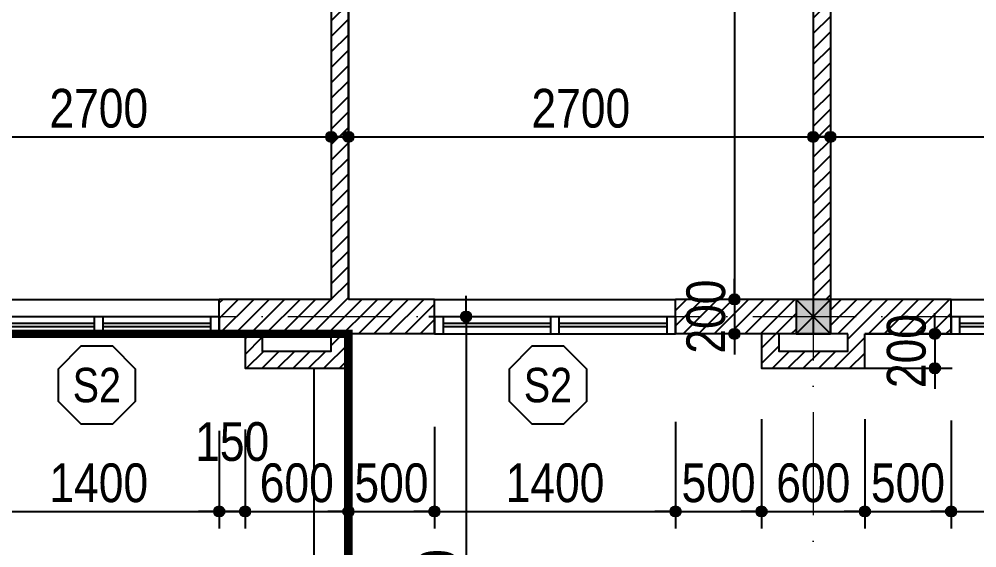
# Model space of a CAD drawing. Extents: x -1107188 to -523840, y 39692 to 514392.
# Drawn here: x -1081232 to -1075670, y 471433 to 474504 of the extents above; entities that cross this region are included whole.
import ezdxf
from ezdxf.enums import TextEntityAlignment as Align

# ---------------------------------------------------------------- set-up
doc = ezdxf.new("R2010")
doc.units = 0
doc.linetypes.add('ACAD_ISO10W100', pattern=[18, 12, -3, 0, -3])
doc.layers.get('0').update_dxf_attribs({"color": 255, "linetype": 'CONTINUOUS'})
doc.layers.get('DEFPOINTS').update_dxf_attribs({"linetype": 'CONTINUOUS'})
for name, color, linetype in [('009', 251, 'CONTINUOUS'), ('DIM', 1, 'CONTINUOUS'), ('DOOR', 20, 'CONTINUOUS'), ('MEDIUM', 2, 'CONTINUOUS'), ('TAGS', 60, 'CONTINUOUS'), ('TUONG', 131, 'CONTINUOUS'), ('WALL', 4, 'CONTINUOUS')]:
    doc.layers.add(name, color=color, linetype=linetype)
doc.layers.add('NET-THAY', color=2, linetype='CONTINUOUS', lineweight=13)
doc.layers.add('TRUC', color=24, linetype='CONTINUOUS', lineweight=0)
doc.styles.add('HEL-CONDENSE', font='')
doc.styles.add('VNI-HELVE-CONDENSEN', font='')
doc.styles.get('HEL-CONDENSE').set_extended_font_data('VNI-Helve-Condense')
doc.styles.get('VNI-HELVE-CONDENSEN').set_extended_font_data('VNI-Helve-Condense')
doc.dimstyles.new('D100', dxfattribs={"dimtxt": 225, "dimasz": 1.2, "dimexe": 100, "dimexo": 0, "dimgap": 50, "dimtad": 1, "dimdec": 0, "dimzin": 13, "dimdsep": 46, "dimtxsty": 'HEL-CONDENSE', "dimblk": 'D50', "dimcen": 0, "dimclrd": 1, "dimclre": 1, "dimclrt": 7, "dimadec": 0, "dimazin": 0, "dimtfac": 1, "dimtdec": 0, "dimtmove": 0, "dimatfit": 3, "dimldrblk": 'D50', "dimfxl": 1, "dimtolj": 1, "dimtzin": 13, "dimarcsym": 0})
pattern_1 = [(45, (-2399621.036, 99015.243), (-44.9012806, 44.9012806), [])]

# ---------------------------------------------------------------- blocks, each defined once
blk = doc.blocks.new('s11')
at = {"layer": 'DOOR'}
for p, q in [((0, 0), (0, -100)), ((1400, 0), (0, 0)), ((50, 0), (50, -100)), ((1350, 0), (1350, -100)), ((1400, 0), (1400, -100)), ((1400, -100), (0, -100))]:
    blk.add_line(p, q, dxfattribs=at)
at = {"layer": 'DOOR', "linetype": 'ByBlock', "lineweight": -2}
for p, q in [((675, -100), (675, 0)), ((725, -100), (725, 0))]:
    blk.add_line(p, q, dxfattribs=at)
at = {"layer": 'DOOR', "color": 251}
for p, q in [((50, -40), (675, -40)), ((725, -40), (1350, -40)), ((50, -60), (675, -60)), ((725, -60), (1350, -60))]:
    blk.add_line(p, q, dxfattribs=at)
blk = doc.blocks.new('A$C225A2996')
at = {"layer": 'WALL'}
blk.add_hatch(color=4, dxfattribs=at).paths.add_polyline_path([(531.4, 81.6), (731.4, 81.6), (731.4, 281.6), (531.4, 281.6)])
at = {"layer": 'WALL', "color": 4}
for p, q in [((531.4, 281.6), (731.4, 81.6)), ((531.4, 81.6), (731.4, 281.6))]:
    blk.add_line(p, q, dxfattribs=at)
blk.add_lwpolyline([(531.4, 81.6), (731.4, 81.6), (731.4, 281.6), (531.4, 281.6)], close=True, dxfattribs=at)
blk = doc.blocks.new('KH-CUADI')
at = {"layer": 'TAGS'}
blk.add_lwpolyline([(-124.3, 300), (-300, 124.3), (-300, -124.3), (-124.3, -300), (124.3, -300), (300, -124.3), (300, 124.3), (124.3, 300)], close=True, dxfattribs=at)
at = {"layer": 'TAGS', "style": 'VNI-HELVE-CONDENSEN'}
blk.add_attdef('D', text='', height=300, dxfattribs=at).set_placement((0, 0), align=Align.MIDDLE)
blk = doc.blocks.new('D50')
at = {"layer": 'DIM'}
blk.add_hatch(color=256, dxfattribs=at).paths.add_polyline_path([(25, 0, 1), (-25, 0, 1)])
blk.add_line((25, 0), (100, 0), dxfattribs=at)
blk.add_circle((0, 0), 25, dxfattribs=at)
blk = doc.blocks.new('*D256')
at = {"layer": 'DEFPOINTS', "color": 0, "transparency": 16777216}
for p in [(-1081469.9, 472162.6), (-1080069.9, 472112.6), (-1080069.9, 471644.1)]:
    blk.add_point(p, dxfattribs=at)
at = {"layer": 'DIM', "color": 1, "lineweight": -2, "transparency": 16777216}
for p, q in [((-1081469.9, 472162.6), (-1081469.9, 471544.1)), ((-1080069.9, 472112.6), (-1080069.9, 471544.1)), ((-1081468.7, 471644.1), (-1080071.1, 471644.1))]:
    blk.add_line(p, q, dxfattribs=at)
at = {"layer": 'DIM', "color": 1, "lineweight": -2, "transparency": 16777216, "xscale": 1.199999999999999, "yscale": 1.199999999999999, "zscale": 1.199999999999999, "rotation": 180}
blk.add_blockref('D50', (-1081469.9, 471644.1), dxfattribs=at)
at = {"layer": 'DIM', "color": 1, "lineweight": -2, "transparency": 16777216, "xscale": 1.199999999999999, "yscale": 1.199999999999999, "zscale": 1.199999999999999}
blk.add_blockref('D50', (-1080069.9, 471644.1), dxfattribs=at)
at = {"layer": 'DIM', "color": 7, "transparency": 16777216, "insert": (-1080769.9, 471809), "char_height": 225, "attachment_point": 5, "style": 'HEL-CONDENSE'}
blk.add_mtext('\\A1;1400', dxfattribs=at)
blk = doc.blocks.new('*D257')
at = {"layer": 'DEFPOINTS', "color": 0, "transparency": 16777216}
for p in [(-1080069.9, 472112.6), (-1079919.9, 472120.9), (-1079919.9, 471644.1)]:
    blk.add_point(p, dxfattribs=at)
at = {"layer": 'DIM', "color": 1, "lineweight": -2, "transparency": 16777216}
for p, q in [((-1080069.9, 472112.6), (-1080069.9, 471544.1)), ((-1079919.9, 472120.9), (-1079919.9, 471544.1)), ((-1080068.7, 471644.1), (-1079921.1, 471644.1))]:
    blk.add_line(p, q, dxfattribs=at)
at = {"layer": 'DIM', "color": 1, "lineweight": -2, "transparency": 16777216, "xscale": 1.199999999999999, "yscale": 1.199999999999999, "zscale": 1.199999999999999, "rotation": 180}
blk.add_blockref('D50', (-1080069.9, 471644.1), dxfattribs=at)
at = {"layer": 'DIM', "color": 1, "lineweight": -2, "transparency": 16777216, "xscale": 1.199999999999999, "yscale": 1.199999999999999, "zscale": 1.199999999999999}
blk.add_blockref('D50', (-1079919.9, 471644.1), dxfattribs=at)
at = {"layer": 'DIM', "color": 7, "transparency": 16777216, "insert": (-1079994.9, 472048.6), "char_height": 225, "attachment_point": 5, "style": 'HEL-CONDENSE'}
blk.add_mtext('\\A1;150', dxfattribs=at)
blk = doc.blocks.new('*D258')
at = {"layer": 'DEFPOINTS', "color": 0, "transparency": 16777216}
for p in [(-1079319.9, 472131.9), (-1079919.9, 472120.9), (-1079319.9, 471644.1)]:
    blk.add_point(p, dxfattribs=at)
at = {"layer": 'DIM', "color": 1, "lineweight": -2, "transparency": 16777216}
for p, q in [((-1079319.9, 472131.9), (-1079319.9, 471544.1)), ((-1079919.9, 472120.9), (-1079919.9, 471544.1)), ((-1079918.7, 471644.1), (-1079321.1, 471644.1))]:
    blk.add_line(p, q, dxfattribs=at)
at = {"layer": 'DIM', "color": 1, "lineweight": -2, "transparency": 16777216, "xscale": 1.199999999999999, "yscale": 1.199999999999999, "zscale": 1.199999999999999, "rotation": 180}
blk.add_blockref('D50', (-1079919.9, 471644.1), dxfattribs=at)
at = {"layer": 'DIM', "color": 1, "lineweight": -2, "transparency": 16777216, "xscale": 1.199999999999999, "yscale": 1.199999999999999, "zscale": 1.199999999999999}
blk.add_blockref('D50', (-1079319.9, 471644.1), dxfattribs=at)
at = {"layer": 'DIM', "color": 7, "transparency": 16777216, "insert": (-1079619.9, 471809), "char_height": 225, "attachment_point": 5, "style": 'HEL-CONDENSE'}
blk.add_mtext('\\A1;600', dxfattribs=at)
blk = doc.blocks.new('*D259')
at = {"layer": 'DEFPOINTS', "color": 0, "transparency": 16777216}
for p in [(-1079319.9, 472131.9), (-1078819.9, 472135.8), (-1078819.9, 471644.1)]:
    blk.add_point(p, dxfattribs=at)
at = {"layer": 'DIM', "color": 1, "lineweight": -2, "transparency": 16777216}
for p, q in [((-1079319.9, 472131.9), (-1079319.9, 471544.1)), ((-1078819.9, 472135.8), (-1078819.9, 471544.1)), ((-1079318.7, 471644.1), (-1078821.1, 471644.1))]:
    blk.add_line(p, q, dxfattribs=at)
at = {"layer": 'DIM', "color": 1, "lineweight": -2, "transparency": 16777216, "xscale": 1.199999999999999, "yscale": 1.199999999999999, "zscale": 1.199999999999999, "rotation": 180}
blk.add_blockref('D50', (-1079319.9, 471644.1), dxfattribs=at)
at = {"layer": 'DIM', "color": 1, "lineweight": -2, "transparency": 16777216, "xscale": 1.199999999999999, "yscale": 1.199999999999999, "zscale": 1.199999999999999}
blk.add_blockref('D50', (-1078819.9, 471644.1), dxfattribs=at)
at = {"layer": 'DIM', "color": 7, "transparency": 16777216, "insert": (-1079069.9, 471809), "char_height": 225, "attachment_point": 5, "style": 'HEL-CONDENSE'}
blk.add_mtext('\\A1;500', dxfattribs=at)
blk = doc.blocks.new('*D260')
at = {"layer": 'DEFPOINTS', "color": 0, "transparency": 16777216}
for p in [(-1078819.9, 472135.8), (-1077419.9, 472164), (-1077419.9, 471644.1)]:
    blk.add_point(p, dxfattribs=at)
at = {"layer": 'DIM', "color": 1, "lineweight": -2, "transparency": 16777216}
for p, q in [((-1078819.9, 472135.8), (-1078819.9, 471544.1)), ((-1077419.9, 472164), (-1077419.9, 471544.1)), ((-1078818.7, 471644.1), (-1077421.1, 471644.1))]:
    blk.add_line(p, q, dxfattribs=at)
at = {"layer": 'DIM', "color": 1, "lineweight": -2, "transparency": 16777216, "xscale": 1.199999999999999, "yscale": 1.199999999999999, "zscale": 1.199999999999999, "rotation": 180}
blk.add_blockref('D50', (-1078819.9, 471644.1), dxfattribs=at)
at = {"layer": 'DIM', "color": 1, "lineweight": -2, "transparency": 16777216, "xscale": 1.199999999999999, "yscale": 1.199999999999999, "zscale": 1.199999999999999}
blk.add_blockref('D50', (-1077419.9, 471644.1), dxfattribs=at)
at = {"layer": 'DIM', "color": 7, "transparency": 16777216, "insert": (-1078119.9, 471809), "char_height": 225, "attachment_point": 5, "style": 'HEL-CONDENSE'}
blk.add_mtext('\\A1;1400', dxfattribs=at)
blk = doc.blocks.new('*D261')
at = {"layer": 'DEFPOINTS', "color": 0, "transparency": 16777216}
for p in [(-1077419.9, 472164), (-1076919.9, 472180.4), (-1076919.9, 471644.1)]:
    blk.add_point(p, dxfattribs=at)
at = {"layer": 'DIM', "color": 1, "lineweight": -2, "transparency": 16777216}
for p, q in [((-1077419.9, 472164), (-1077419.9, 471544.1)), ((-1076919.9, 472180.4), (-1076919.9, 471544.1)), ((-1077418.7, 471644.1), (-1076921.1, 471644.1))]:
    blk.add_line(p, q, dxfattribs=at)
at = {"layer": 'DIM', "color": 1, "lineweight": -2, "transparency": 16777216, "xscale": 1.199999999999999, "yscale": 1.199999999999999, "zscale": 1.199999999999999, "rotation": 180}
blk.add_blockref('D50', (-1077419.9, 471644.1), dxfattribs=at)
at = {"layer": 'DIM', "color": 1, "lineweight": -2, "transparency": 16777216, "xscale": 1.199999999999999, "yscale": 1.199999999999999, "zscale": 1.199999999999999}
blk.add_blockref('D50', (-1076919.9, 471644.1), dxfattribs=at)
at = {"layer": 'DIM', "color": 7, "transparency": 16777216, "insert": (-1077169.9, 471809), "char_height": 225, "attachment_point": 5, "style": 'HEL-CONDENSE'}
blk.add_mtext('\\A1;500', dxfattribs=at)
blk = doc.blocks.new('*D262')
at = {"layer": 'DEFPOINTS', "color": 0, "transparency": 16777216}
for p in [(-1076919.9, 472180.4), (-1076319.9, 472180.4), (-1076319.9, 471644.1)]:
    blk.add_point(p, dxfattribs=at)
at = {"layer": 'DIM', "color": 1, "lineweight": -2, "transparency": 16777216}
for p, q in [((-1076919.9, 472180.4), (-1076919.9, 471544.1)), ((-1076319.9, 472180.4), (-1076319.9, 471544.1)), ((-1076918.7, 471644.1), (-1076321.1, 471644.1))]:
    blk.add_line(p, q, dxfattribs=at)
at = {"layer": 'DIM', "color": 1, "lineweight": -2, "transparency": 16777216, "xscale": 1.199999999999999, "yscale": 1.199999999999999, "zscale": 1.199999999999999, "rotation": 180}
blk.add_blockref('D50', (-1076919.9, 471644.1), dxfattribs=at)
at = {"layer": 'DIM', "color": 1, "lineweight": -2, "transparency": 16777216, "xscale": 1.199999999999999, "yscale": 1.199999999999999, "zscale": 1.199999999999999}
blk.add_blockref('D50', (-1076319.9, 471644.1), dxfattribs=at)
at = {"layer": 'DIM', "color": 7, "transparency": 16777216, "insert": (-1076619.9, 471809), "char_height": 225, "attachment_point": 5, "style": 'HEL-CONDENSE'}
blk.add_mtext('\\A1;600', dxfattribs=at)
blk = doc.blocks.new('*D263')
at = {"layer": 'DEFPOINTS', "color": 0, "transparency": 16777216}
for p in [(-1076319.9, 472180.4), (-1075819.9, 472172.5), (-1075819.9, 471644.1)]:
    blk.add_point(p, dxfattribs=at)
at = {"layer": 'DIM', "color": 1, "lineweight": -2, "transparency": 16777216}
for p, q in [((-1076319.9, 472180.4), (-1076319.9, 471544.1)), ((-1075819.9, 472172.5), (-1075819.9, 471544.1)), ((-1076318.7, 471644.1), (-1075821.1, 471644.1))]:
    blk.add_line(p, q, dxfattribs=at)
at = {"layer": 'DIM', "color": 1, "lineweight": -2, "transparency": 16777216, "xscale": 1.199999999999999, "yscale": 1.199999999999999, "zscale": 1.199999999999999, "rotation": 180}
blk.add_blockref('D50', (-1076319.9, 471644.1), dxfattribs=at)
at = {"layer": 'DIM', "color": 1, "lineweight": -2, "transparency": 16777216, "xscale": 1.199999999999999, "yscale": 1.199999999999999, "zscale": 1.199999999999999}
blk.add_blockref('D50', (-1075819.9, 471644.1), dxfattribs=at)
at = {"layer": 'DIM', "color": 7, "transparency": 16777216, "insert": (-1076069.9, 471809), "char_height": 225, "attachment_point": 5, "style": 'HEL-CONDENSE'}
blk.add_mtext('\\A1;500', dxfattribs=at)
blk = doc.blocks.new('*D264')
at = {"layer": 'DEFPOINTS', "color": 0, "transparency": 16777216}
for p in [(-1075819.9, 472172.5), (-1074419.9, 472172.5), (-1074419.9, 471644.1)]:
    blk.add_point(p, dxfattribs=at)
at = {"layer": 'DIM', "color": 1, "lineweight": -2, "transparency": 16777216}
for p, q in [((-1075819.9, 472172.5), (-1075819.9, 471544.1)), ((-1074419.9, 472172.5), (-1074419.9, 471544.1)), ((-1075818.7, 471644.1), (-1074421.1, 471644.1))]:
    blk.add_line(p, q, dxfattribs=at)
at = {"layer": 'DIM', "color": 1, "lineweight": -2, "transparency": 16777216, "xscale": 1.199999999999999, "yscale": 1.199999999999999, "zscale": 1.199999999999999, "rotation": 180}
blk.add_blockref('D50', (-1075819.9, 471644.1), dxfattribs=at)
at = {"layer": 'DIM', "color": 1, "lineweight": -2, "transparency": 16777216, "xscale": 1.199999999999999, "yscale": 1.199999999999999, "zscale": 1.199999999999999}
blk.add_blockref('D50', (-1074419.9, 471644.1), dxfattribs=at)
at = {"layer": 'DIM', "color": 7, "transparency": 16777216, "insert": (-1075119.9, 471809), "char_height": 225, "attachment_point": 5, "style": 'HEL-CONDENSE'}
blk.add_mtext('\\A1;1400', dxfattribs=at)
blk = doc.blocks.new('*D279')
at = {"layer": 'DEFPOINTS', "color": 0, "transparency": 16777216}
for p in [(-1076929, 476775.8), (-1077077.8, 472875.8), (-1076877.1, 472875.8)]:
    blk.add_point(p, dxfattribs=at)
at = {"layer": 'DIM', "color": 1, "lineweight": -2, "transparency": 16777216}
for p, q in [((-1076929, 476775.8), (-1077177.8, 476775.8)), ((-1077077.8, 476774.6), (-1077077.8, 472877)), ((-1076877.1, 472875.8), (-1077177.8, 472875.8))]:
    blk.add_line(p, q, dxfattribs=at)
at = {"layer": 'DIM', "color": 1, "lineweight": -2, "transparency": 16777216, "xscale": 1.199999999999999, "yscale": 1.199999999999999, "zscale": 1.199999999999999}
for p, rotation in [((-1077077.8, 476775.8), 90), ((-1077077.8, 472875.8), 270)]:
    blk.add_blockref('D50', p, dxfattribs=dict(at, rotation=rotation))
at = {"layer": 'DIM', "color": 7, "transparency": 16777216, "insert": (-1077242.7, 474825.8), "char_height": 225, "attachment_point": 5, "rotation": 90, "style": 'HEL-CONDENSE'}
blk.add_mtext('\\A1;3900', dxfattribs=at)
blk = doc.blocks.new('*D280')
at = {"layer": 'DEFPOINTS', "color": 0, "transparency": 16777216}
for p in [(-1076877.1, 472875.8), (-1077077.8, 472675.8), (-1076770.1, 472675.8)]:
    blk.add_point(p, dxfattribs=at)
at = {"layer": 'DIM', "color": 1, "lineweight": -2, "transparency": 16777216}
for p, q in [((-1076877.1, 472875.8), (-1077177.8, 472875.8)), ((-1077077.8, 472874.6), (-1077077.8, 472677)), ((-1076770.1, 472675.8), (-1077177.8, 472675.8))]:
    blk.add_line(p, q, dxfattribs=at)
at = {"layer": 'DIM', "color": 1, "lineweight": -2, "transparency": 16777216, "xscale": 1.199999999999999, "yscale": 1.199999999999999, "zscale": 1.199999999999999}
for p, rotation in [((-1077077.8, 472875.8), 90), ((-1077077.8, 472675.8), 270)]:
    blk.add_blockref('D50', p, dxfattribs=dict(at, rotation=rotation))
at = {"layer": 'DIM', "color": 7, "transparency": 16777216, "insert": (-1077242.7, 472775.8), "char_height": 225, "attachment_point": 5, "rotation": 90, "style": 'HEL-CONDENSE'}
blk.add_mtext('\\A1;200', dxfattribs=at)
blk = doc.blocks.new('*D184')
at = {"layer": 'DEFPOINTS', "color": 0, "transparency": 16777216}
for p in [(-1078853.7, 472775.8), (-1079015.9, 470675.8), (-1078636.3, 470675.8)]:
    blk.add_point(p, dxfattribs=at)
at = {"layer": 'DIM', "color": 1, "lineweight": -2, "transparency": 16777216}
for p, q in [((-1078853.7, 472775.8), (-1078536.3, 472775.8)), ((-1078636.3, 472774.6), (-1078636.3, 470677)), ((-1079015.9, 470675.8), (-1078536.3, 470675.8))]:
    blk.add_line(p, q, dxfattribs=at)
at = {"layer": 'DIM', "color": 1, "lineweight": -2, "transparency": 16777216, "xscale": 1.199999999999999, "yscale": 1.199999999999999, "zscale": 1.199999999999999}
for p, rotation in [((-1078636.3, 472775.8), 90), ((-1078636.3, 470675.8), 270)]:
    blk.add_blockref('D50', p, dxfattribs=dict(at, rotation=rotation))
at = {"layer": 'DIM', "color": 7, "transparency": 16777216, "insert": (-1078801.2, 471137.5), "char_height": 225, "attachment_point": 5, "rotation": 90, "style": 'HEL-CONDENSE'}
blk.add_mtext('\\A1;2100', dxfattribs=at)
blk = doc.blocks.new('*D333')
at = {"layer": 'DEFPOINTS', "color": 0, "linetype": 'Continuous', "transparency": 16777216}
for p in [(-1076319.9, 472675.8), (-1076319.9, 472475.8), (-1075913.4, 472475.8)]:
    blk.add_point(p, dxfattribs=at)
at = {"layer": 'DIM', "color": 1, "linetype": 'Continuous', "lineweight": -2, "transparency": 16777216}
for p, q in [((-1076319.9, 472675.8), (-1075813.4, 472675.8)), ((-1075913.4, 472674.6), (-1075913.4, 472477)), ((-1076319.9, 472475.8), (-1075813.4, 472475.8))]:
    blk.add_line(p, q, dxfattribs=at)
at = {"layer": 'DIM', "color": 1, "linetype": 'Continuous', "lineweight": -2, "transparency": 16777216, "xscale": 1.199999999999999, "yscale": 1.199999999999999, "zscale": 1.199999999999999}
for p, rotation in [((-1075913.4, 472675.8), 90), ((-1075913.4, 472475.8), 270)]:
    blk.add_blockref('D50', p, dxfattribs=dict(at, rotation=rotation))
at = {"layer": 'DIM', "color": 7, "linetype": 'Continuous', "transparency": 16777216, "insert": (-1076078.3, 472575.8), "char_height": 225, "attachment_point": 5, "rotation": 90, "style": 'HEL-CONDENSE'}
blk.add_mtext('\\A1;200', dxfattribs=at)
blk = doc.blocks.new('*D371')
at = {"layer": 'DEFPOINTS', "color": 0, "transparency": 16777216}
for p in [(-1082119.9, 473987.9), (-1079419.9, 473987.9), (-1079419.9, 473820)]:
    blk.add_point(p, dxfattribs=at)
at = {"layer": 'DIM', "color": 1, "lineweight": -2, "transparency": 16777216}
for p, q in [((-1082119.9, 473987.9), (-1082119.9, 473720)), ((-1079419.9, 473987.9), (-1079419.9, 473720)), ((-1082118.7, 473820), (-1079421.1, 473820))]:
    blk.add_line(p, q, dxfattribs=at)
at = {"layer": 'DIM', "color": 1, "lineweight": -2, "transparency": 16777216, "xscale": 1.199999999999999, "yscale": 1.199999999999999, "zscale": 1.199999999999999, "rotation": 180}
blk.add_blockref('D50', (-1082119.9, 473820), dxfattribs=at)
at = {"layer": 'DIM', "color": 1, "lineweight": -2, "transparency": 16777216, "xscale": 1.199999999999999, "yscale": 1.199999999999999, "zscale": 1.199999999999999}
blk.add_blockref('D50', (-1079419.9, 473820), dxfattribs=at)
at = {"layer": 'DIM', "color": 7, "transparency": 16777216, "insert": (-1080769.9, 473984.9), "char_height": 225, "attachment_point": 5, "style": 'HEL-CONDENSE'}
blk.add_mtext('\\A1;2700', dxfattribs=at)
blk = doc.blocks.new('*D372')
at = {"layer": 'DEFPOINTS', "color": 0, "transparency": 16777216}
for p in [(-1079319.9, 474102.8), (-1076619.9, 474102.8), (-1076619.9, 473820)]:
    blk.add_point(p, dxfattribs=at)
at = {"layer": 'DIM', "color": 1, "lineweight": -2, "transparency": 16777216}
for p, q in [((-1079319.9, 474102.8), (-1079319.9, 473720)), ((-1076619.9, 474102.8), (-1076619.9, 473720)), ((-1079318.7, 473820), (-1076621.1, 473820))]:
    blk.add_line(p, q, dxfattribs=at)
at = {"layer": 'DIM', "color": 1, "lineweight": -2, "transparency": 16777216, "xscale": 1.199999999999999, "yscale": 1.199999999999999, "zscale": 1.199999999999999, "rotation": 180}
blk.add_blockref('D50', (-1079319.9, 473820), dxfattribs=at)
at = {"layer": 'DIM', "color": 1, "lineweight": -2, "transparency": 16777216, "xscale": 1.199999999999999, "yscale": 1.199999999999999, "zscale": 1.199999999999999}
blk.add_blockref('D50', (-1076619.9, 473820), dxfattribs=at)
at = {"layer": 'DIM', "color": 7, "transparency": 16777216, "insert": (-1077969.9, 473984.9), "char_height": 225, "attachment_point": 5, "style": 'HEL-CONDENSE'}
blk.add_mtext('\\A1;2700', dxfattribs=at)
blk = doc.blocks.new('*D373')
at = {"layer": 'DEFPOINTS', "color": 0, "transparency": 16777216}
for p in [(-1076519.9, 474081.3), (-1073619.9, 474081.3), (-1073619.9, 473820)]:
    blk.add_point(p, dxfattribs=at)
at = {"layer": 'DIM', "color": 1, "lineweight": -2, "transparency": 16777216}
for p, q in [((-1076519.9, 474081.3), (-1076519.9, 473720)), ((-1073619.9, 474081.3), (-1073619.9, 473720)), ((-1076518.7, 473820), (-1073621.1, 473820))]:
    blk.add_line(p, q, dxfattribs=at)
at = {"layer": 'DIM', "color": 1, "lineweight": -2, "transparency": 16777216, "xscale": 1.199999999999999, "yscale": 1.199999999999999, "zscale": 1.199999999999999, "rotation": 180}
blk.add_blockref('D50', (-1076519.9, 473820), dxfattribs=at)
at = {"layer": 'DIM', "color": 1, "lineweight": -2, "transparency": 16777216, "xscale": 1.199999999999999, "yscale": 1.199999999999999, "zscale": 1.199999999999999}
blk.add_blockref('D50', (-1073619.9, 473820), dxfattribs=at)
at = {"layer": 'DIM', "color": 7, "transparency": 16777216, "insert": (-1075069.9, 473984.9), "char_height": 225, "attachment_point": 5, "style": 'HEL-CONDENSE'}
blk.add_mtext('\\A1;2900', dxfattribs=at)

msp = doc.modelspace()

# ---------------------------------------------------------------- hatches: boundary and pattern name
at = {"layer": '009'}
h = msp.add_hatch(dxfattribs=at)
h.set_pattern_fill('ANSI31', color=256, scale=20, style=0)
h.set_pattern_definition(pattern_1)
h.paths.add_polyline_path([(-1091519.891, 478775.801), (-1091519.891, 478675.801), (-1087819.891, 478675.801), (-1087819.891, 478775.801)])
h.paths.add_polyline_path([(-1086619.891, 478775.801), (-1086619.891, 478675.801), (-1086219.891, 478675.801), (-1086219.891, 478775.801)])
h.paths.add_polyline_path([(-1086019.891, 480163.256), (-1086119.891, 480114.799), (-1086119.891, 478875.801), (-1086019.891, 478875.801)])
h.paths.add_polyline_path([(-1086019.891, 482675.801), (-1086119.891, 482675.801), (-1086119.891, 480114.799), (-1086019.891, 480163.256)])
h.paths.add_polyline_path([(-1085819.891, 482875.801), (-1085819.891, 483075.801), (-1086419.891, 483075.801), (-1086419.891, 482875.801), (-1086669.891, 482875.801), (-1086669.891, 482675.801), (-1086219.891, 482675.801), (-1086219.891, 482875.801), (-1086319.891, 482875.801), (-1086319.891, 482975.801), (-1085919.891, 482975.801), (-1085919.891, 482875.801), (-1086019.891, 482875.801), (-1086019.891, 482675.801), (-1085469.891, 482675.801), (-1085469.891, 482875.801)])
h.paths.add_polyline_path([(-1088069.891, 482675.801), (-1088069.891, 482875.801), (-1088319.891, 482875.801), (-1088319.891, 483075.801), (-1088919.891, 483075.801), (-1088919.891, 482875.801), (-1089419.891, 482875.801), (-1089419.891, 482675.801)])
h.paths.add_polyline_path([(-1088419.891, 482875.801), (-1088419.891, 482975.801), (-1088819.891, 482975.801), (-1088819.891, 482875.801)], flags=17)
h.paths.add_polyline_path([(-1082769.891, 482875.801), (-1082769.891, 482675.801), (-1082219.891, 482675.801), (-1082219.891, 482875.801), (-1082319.891, 482875.801), (-1082319.891, 482975.801), (-1081919.891, 482975.801), (-1081919.891, 482875.801), (-1082019.891, 482875.801), (-1082019.891, 482675.801), (-1081569.891, 482675.801), (-1081569.891, 482875.801), (-1081819.891, 482875.801), (-1081819.891, 483075.801), (-1082419.891, 483075.801), (-1082419.891, 482875.801)])
h.paths.add_polyline_path([(-1082219.891, 478875.801), (-1082119.891, 478875.801), (-1082119.891, 482675.801), (-1082219.891, 482675.801)])
h.paths.add_polyline_path([(-1082019.891, 478775.801), (-1082019.891, 478675.801), (-1081619.891, 478675.801), (-1081619.891, 478775.801)])
h.paths.add_polyline_path([(-1076719.891, 478675.801), (-1076719.891, 478775.801), (-1080419.891, 478775.801), (-1080419.891, 478675.801)])
h.paths.add_polyline_path([(-1079319.891, 482875.801), (-1079319.891, 483075.801), (-1079919.891, 483075.801), (-1079919.891, 482875.801), (-1080169.891, 482875.801), (-1080169.891, 482675.801), (-1078819.891, 482675.801), (-1078819.891, 482875.801)])
h.paths.add_polyline_path([(-1079419.891, 482875.801), (-1079419.891, 482975.801), (-1079819.891, 482975.801), (-1079819.891, 482875.801)], flags=17)
h.paths.add_polyline_path([(-1075819.891, 482675.801), (-1075819.891, 482875.801), (-1076319.891, 482875.801), (-1076319.891, 483075.801), (-1076919.891, 483075.801), (-1076919.891, 482875.801), (-1077419.891, 482875.801), (-1077419.891, 482675.801), (-1076719.891, 482675.801), (-1076719.891, 482875.801), (-1076819.891, 482875.801), (-1076819.891, 482975.801), (-1076419.891, 482975.801), (-1076419.891, 482875.801), (-1076519.891, 482875.801), (-1076519.891, 482675.801)])
h.paths.add_polyline_path([(-1081019.891, 476875.801), (-1081019.891, 476775.801), (-1079419.891, 476775.801), (-1079419.891, 472875.801), (-1080069.891, 472875.801), (-1080069.891, 472675.801), (-1079919.891, 472675.801), (-1079919.891, 472475.801), (-1079319.891, 472475.801), (-1079319.891, 472675.801), (-1078819.891, 472675.801), (-1078819.891, 472875.801), (-1079319.891, 472875.801), (-1079319.891, 476775.801), (-1079219.891, 476775.801), (-1079219.891, 476875.801)])
h.paths.add_polyline_path([(-1079419.891, 472675.801), (-1079819.891, 472675.801), (-1079819.891, 472575.801), (-1079419.891, 472575.801)], flags=17)
h.paths.add_polyline_path([(-1082119.891, 476675.801), (-1082219.891, 476675.801), (-1082219.891, 472875.801), (-1082119.891, 472875.801)])
h.paths.add_polyline_path([(-1086019.891, 472875.801), (-1086019.891, 472675.801), (-1085619.891, 472675.801), (-1085619.891, 472875.801)])
h.paths.add_polyline_path([(-1086769.891, 472875.801), (-1086769.891, 472675.801), (-1086619.891, 472675.801), (-1086619.891, 472475.801), (-1086019.891, 472475.801), (-1086019.891, 472675.801), (-1086119.891, 472675.801), (-1086119.891, 472575.801), (-1086519.891, 472575.801), (-1086519.891, 472675.801), (-1086219.891, 472675.801), (-1086219.891, 472875.801)])
h.paths.add_polyline_path([(-1077413.82, 478460.451), (-1077413.82, 478991.151), (-1077071.52, 478991.151), (-1077071.52, 478460.451)], flags=9)
h = msp.add_hatch(dxfattribs=at)
h.set_pattern_fill('ANSI31', color=256, scale=20, style=0)
h.set_pattern_definition(pattern_1)
h.paths.add_polyline_path([(-1081719.891, 472675.801), (-1081719.891, 472575.801), (-1082119.891, 472575.801), (-1082119.891, 472675.801), (-1082219.891, 472675.801), (-1082219.891, 472475.801), (-1081619.891, 472475.801), (-1081619.891, 472675.801), (-1081469.891, 472675.801), (-1081469.891, 472875.801), (-1082019.891, 472875.801), (-1082019.891, 472675.801)])
h.paths.add_polyline_path([(-1082219.891, 472675.801), (-1082219.891, 472875.801), (-1082619.891, 472875.801), (-1082619.891, 472675.801)])
h.paths.add_polyline_path([(-1076719.891, 472875.801), (-1077419.891, 472875.801), (-1077419.891, 472675.801), (-1076919.891, 472675.801), (-1076919.891, 472475.801), (-1076319.891, 472475.801), (-1076319.891, 472675.801), (-1075819.891, 472675.801), (-1075819.891, 472875.801), (-1076519.891, 472875.801), (-1076519.891, 472675.801), (-1076419.891, 472675.801), (-1076419.891, 472575.801), (-1076819.891, 472575.801), (-1076819.891, 472675.801), (-1076719.891, 472675.801)])
h.paths.add_polyline_path([(-1074419.891, 472875.801), (-1074419.891, 472675.801), (-1073719.891, 472675.801), (-1073719.891, 472875.801)])
h.paths.add_polyline_path([(-1076619.891, 472875.801), (-1076519.891, 472875.801), (-1076519.891, 476675.801), (-1076619.891, 476675.801)])
h.paths.add_polyline_path([(-1075519.891, 476875.801), (-1075519.891, 476775.801), (-1073719.891, 476775.801), (-1073719.891, 476875.801)])
h.paths.add_polyline_path([(-1076719.891, 476775.801), (-1076719.891, 476875.801), (-1078319.891, 476875.801), (-1078319.891, 476775.801)])
h.paths.add_polyline_path([(-1077413.82, 472505.951), (-1077413.82, 473045.651), (-1077071.52, 473045.651), (-1077071.52, 472505.951)], flags=9)
h.paths.add_polyline_path([(-1076249.459, 472305.951), (-1076249.459, 472845.651), (-1075907.159, 472845.651), (-1075907.159, 472305.951)], flags=9)
h.paths.add_polyline_path([(-1077413.82, 476560.451), (-1077413.82, 477091.151), (-1077071.52, 477091.151), (-1077071.52, 476560.451)], flags=9)

# ---------------------------------------------------------------- linework, layer by layer
at = {"const_width": 50}
msp.add_lwpolyline([(-1086319.891, 463925.801), (-1081919.891, 463925.801), (-1081919.891, 464325.801), (-1082019.891, 464325.801), (-1082019.891, 470675.801), (-1079319.891, 470675.801), (-1079319.891, 472675.801), (-1088919.891, 472675.801), (-1088919.891, 470675.801), (-1086219.891, 470675.801), (-1086219.891, 464325.801), (-1086319.891, 464325.801), (-1086319.891, 463925.801)], dxfattribs=at)
at = {"layer": 'MEDIUM'}
for p, q in [((-1081469.891, 472875.801), (-1080069.891, 472875.801)), ((-1078819.891, 472875.801), (-1077419.891, 472875.801)), ((-1075819.891, 472875.801), (-1074419.891, 472875.801))]:
    msp.add_line(p, q, dxfattribs=at)
at = {"layer": 'NET-THAY', "linetype": 'ByBlock', "lineweight": -2}
for points in [[(-1079519.891, 472475.801), (-1079519.891, 470875.801), (-1082219.891, 470875.801), (-1082219.891, 464325.801)], [(-1079319.891, 472475.801), (-1079319.891, 470675.801), (-1082019.891, 470675.801), (-1082019.891, 464325.801)]]:
    msp.add_lwpolyline(points, dxfattribs=at)
at = {"layer": 'TRUC', "linetype": 'ACAD_ISO10W100', "ltscale": 50}
for points in [[(-1076619.891, 484823.057), (-1076619.891, 463746.028)], [(-1103073.876, 472775.801), (-1065303.564, 472775.801)]]:
    msp.add_lwpolyline(points, dxfattribs=at)
at = {"layer": 'TUONG'}
for p, q in [((-1079319.891, 476775.801), (-1079319.891, 472875.801)), ((-1080069.891, 472675.801), (-1080069.891, 472875.801)), ((-1078819.891, 472675.801), (-1078819.891, 472875.801)), ((-1077419.891, 472675.801), (-1077419.891, 472875.801)), ((-1075819.891, 472675.801), (-1075819.891, 472875.801))]:
    msp.add_line(p, q, dxfattribs=at)
at = {"layer": 'TUONG', "color": 4}
for p, q in [((-1079319.891, 472875.801), (-1079319.891, 476775.801)), ((-1076619.891, 476775.801), (-1076619.891, 472825.801))]:
    msp.add_line(p, q, dxfattribs=at)
at = {"layer": 'TUONG'}
for points in [[(-1081019.891, 476775.801), (-1079419.891, 476775.801), (-1079419.891, 472875.801), (-1080069.891, 472875.801)], [(-1076619.891, 476775.801), (-1076619.891, 472675.801)], [(-1076519.891, 476775.801), (-1076519.891, 472675.801)], [(-1078819.891, 472875.801), (-1079319.891, 472875.801)], [(-1075819.891, 472875.801), (-1077419.891, 472875.801)], [(-1079919.891, 472675.801), (-1080069.891, 472675.801)], [(-1079919.891, 472675.801), (-1079919.891, 472475.801), (-1079319.891, 472475.801), (-1079319.891, 472675.801)], [(-1079419.891, 472675.801), (-1079819.891, 472675.801)], [(-1079819.891, 472675.801), (-1079819.891, 472575.801), (-1079419.891, 472575.801), (-1079419.891, 472675.801)], [(-1078819.891, 472675.801), (-1079319.891, 472675.801)], [(-1076919.891, 472675.801), (-1077419.891, 472675.801)], [(-1076919.891, 472675.801), (-1076919.891, 472475.801), (-1076319.891, 472475.801), (-1076319.891, 472675.801)], [(-1076419.891, 472675.801), (-1076819.891, 472675.801)], [(-1076819.891, 472675.801), (-1076819.891, 472575.801), (-1076419.891, 472575.801), (-1076419.891, 472675.801)], [(-1075819.891, 472675.801), (-1076319.891, 472675.801)]]:
    msp.add_lwpolyline(points, dxfattribs=at)

# ---------------------------------------------------------------- block references
at = {"layer": 'DOOR', "xscale": -1}
for p in [(-1080069.891, 472775.801), (-1077419.891, 472775.801), (-1074419.891, 472775.801)]:
    msp.add_blockref('s11', p, dxfattribs=at)
at = {"layer": 'TAGS', "linetype": 'Continuous'}
ref = msp.add_blockref('KH-CUADI', (-1080781.055, 472378.32), dxfattribs=dict(at, xscale=0.75, yscale=0.75, zscale=0.75, rotation=180))
ref.add_attrib('D', 'S2', dxfattribs={"color": 7, "height": 200, "style": 'VNI-HELVE-CONDENSEN'}).set_placement((-1080781.055, 472378.32), align=Align.MIDDLE)
ref = msp.add_blockref('KH-CUADI', (-1078160.998, 472378.32), dxfattribs=dict(at, xscale=0.75, yscale=0.75, zscale=0.75, rotation=180))
ref.add_attrib('D', 'S2', dxfattribs={"color": 7, "height": 200, "style": 'VNI-HELVE-CONDENSEN'}).set_placement((-1078160.998, 472378.32), align=Align.MIDDLE)
at = {"layer": 'TUONG', "color": 4}
msp.add_blockref('A$C225A2996', (-1077251.282, 472594.168), dxfattribs=at)

# ---------------------------------------------------------------- dimensions: what is measured, and where the dimension line sits
at = {"layer": 'DIM'}
dim = msp.add_linear_dim(base=(-1077077.77, 472875.801), p1=(-1076929.021, 476775.801), p2=(-1076877.15, 472875.801), angle=90, dimstyle='D100', override={"dimtmove": 1}, dxfattribs=at)
dim.commit()
dim.dimension.update_dxf_attribs({"geometry": '*D279', "text_midpoint": (-1077242.67, 474825.801)})
for base, p1, p2, picture, middle in [((-1079419.891, 473820.037), (-1082119.891, 473987.928), (-1079419.891, 473987.928), '*D371', (-1080769.891, 473984.937)), ((-1076619.891, 473820.037), (-1079319.891, 474102.803), (-1076619.891, 474102.803), '*D372', (-1077969.891, 473984.937)), ((-1073619.891, 473820.037), (-1076519.891, 474081.338), (-1073619.891, 474081.338), '*D373', (-1075069.891, 473984.937)), ((-1080069.891, 471644.071), (-1081469.891, 472162.633), (-1080069.891, 472112.633), '*D256', (-1080769.891, 471808.971)), ((-1079319.891, 471644.071), (-1079919.891, 472120.877), (-1079319.891, 472131.943), '*D258', (-1079619.891, 471808.971)), ((-1077419.891, 471644.071), (-1078819.891, 472135.797), (-1077419.891, 472164.012), '*D260', (-1078119.891, 471808.971)), ((-1076319.891, 471644.071), (-1076919.891, 472180.448), (-1076319.891, 472180.448), '*D262', (-1076619.891, 471808.971)), ((-1074419.891, 471644.071), (-1075819.891, 472172.458), (-1074419.891, 472172.458), '*D264', (-1075119.891, 471808.971))]:
    dim = msp.add_linear_dim(base=base, p1=p1, p2=p2, dimstyle='D100', override={"dimtmove": 1}, dxfattribs=at)
    dim.commit()
    dim.dimension.update_dxf_attribs({"geometry": picture, "text_midpoint": middle})
dim = msp.add_linear_dim(base=(-1077077.77, 472675.801), p1=(-1076877.15, 472875.801), p2=(-1076770.136, 472675.801), angle=90, dimstyle='D100', override={"dimtmove": 1}, dxfattribs=at)
dim.commit()
dim.dimension.update_dxf_attribs({"geometry": '*D280', "text_midpoint": (-1077077.77, 472775.801), "dimtype": 160})
dim = msp.add_linear_dim(base=(-1078636.276, 470675.801), p1=(-1078853.665, 472775.801), p2=(-1079015.945, 470675.801), angle=90, dimstyle='D100', dxfattribs=at)
dim.commit()
dim.dimension.update_dxf_attribs({"geometry": '*D184', "text_midpoint": (-1078636.276, 471137.466), "dimtype": 160})
at = {"layer": 'DIM', "linetype": 'Continuous'}
dim = msp.add_linear_dim(base=(-1075913.409, 472475.801), p1=(-1076319.891, 472675.801), p2=(-1076319.891, 472475.801), angle=90, dimstyle='D100', dxfattribs=at)
dim.commit()
dim.dimension.update_dxf_attribs({"geometry": '*D333', "text_midpoint": (-1075913.409, 472575.801), "dimtype": 160})
at = {"layer": 'DIM'}
for base, p1, p2, picture, middle in [((-1079919.891, 471644.071), (-1080069.891, 472112.633), (-1079919.891, 472120.877), '*D257', (-1079994.891, 471883.744)), ((-1078819.891, 471644.071), (-1079319.891, 472131.943), (-1078819.891, 472135.797), '*D259', (-1079069.891, 471644.071)), ((-1076919.891, 471644.071), (-1077419.891, 472164.012), (-1076919.891, 472180.448), '*D261', (-1077169.891, 471644.071)), ((-1075819.891, 471644.071), (-1076319.891, 472180.448), (-1075819.891, 472172.458), '*D263', (-1076069.891, 471644.071))]:
    dim = msp.add_linear_dim(base=base, p1=p1, p2=p2, dimstyle='D100', override={"dimtmove": 1}, dxfattribs=at)
    dim.commit()
    dim.dimension.update_dxf_attribs({"geometry": picture, "text_midpoint": middle, "dimtype": 160})

doc.saveas('drawing.dxf')
